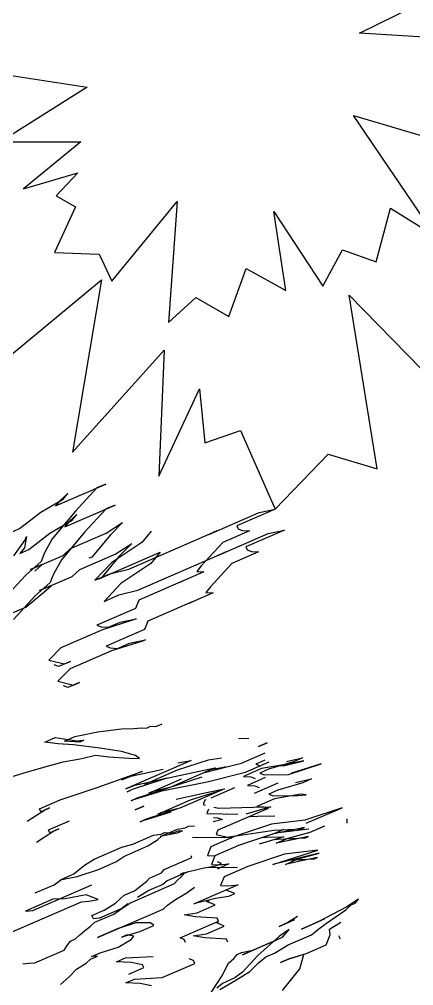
# Model space of a CAD drawing. Header units: millimetres. Extents: x 6517 to 10548, y -1828 to 1073.
# Drawn here: x 9370.21 to 9383.92, y 190.62 to 224.26 of the extents above; entities that cross this region are included whole.
import ezdxf

# ---------------------------------------------------------------- set-up
doc = ezdxf.new("R2010")
doc.units = ezdxf.units.MM
for name, color, linetype in [('AĞAÇLAR', 7, 'Continuous'), ('yeni', 7, 'Continuous'), ('YENİ AĞAÇ', 80, 'Continuous')]:
    doc.layers.add(name, color=color, linetype=linetype)
doc.layers.add('kapı', color=6, linetype='Continuous', lineweight=9)
doc.styles.get("Standard").update_dxf_attribs({"font": 'stylu.ttf', "height": 10})

# ---------------------------------------------------------------- blocks, each defined once
blk = doc.blocks.new('A$C06865A3D')
at = {"color": 84}
for p, q in [((2.084302860836032, 3.811824360862374), (2.056434493802953, 3.741095409262925)), ((2.068137758062221, 3.786766926757991), (2.084302860836032, 3.811824360862374)), ((2.031694508041255, 3.694275218527764), (2.068137758062221, 3.786766926757991)), ((2.079205173125956, 3.750979434233158), (2.059911689080763, 3.702013238798826)), ((2.069471223163418, 3.742244072724133), (2.079205173125956, 3.750979434233158)), ((2.056434493802953, 3.741095409262925), (2.061881003377493, 3.738949394784866)), ((2.061881003377493, 3.738949394784866), (2.069471223163418, 3.742244072724133)), ((1.973814053751993, 3.547376626636832), (2.038125670806039, 3.71059728693217)), ((2.038125670806039, 3.71059728693217), (2.031694508041255, 3.694275218527764)), ((2.059911689080763, 3.702013238798826), (2.062404211203102, 3.644462993368506)), ((2.062404211203102, 3.644462993368506), (2.063563280331436, 3.631435603369027)), ((1.798890068312175, 3.534589999821037), (1.835333318333141, 3.627081708516925)), ((1.835333318333141, 3.627081708516925), (1.828902155568357, 3.610759639646857)), ((2.073297220340464, 3.640170969069004), (2.056147456518374, 3.596645461395382)), ((2.063563280331436, 3.631435603369027), (2.073297220340464, 3.640170969069004)), ((1.828902155568357, 3.610759639646857), (1.831394689797889, 3.553209395613521)), ((1.953822943789418, 3.624392299912869), (1.956141069938894, 3.598337518982589)), ((1.898722058918792, 3.56439340673387), (1.906137872778344, 3.599183552898467)), ((1.906137872778344, 3.599183552898467), (1.906312278704717, 3.567688084207475)), ((1.956141069938894, 3.598337518982589), (1.943453154584858, 3.534197924192994)), ((2.058291176741477, 3.602086149156093), (2.026135369262192, 3.520475821569561)), ((2.056147456518374, 3.596645461395382), (2.058291176741477, 3.602086149156093)), ((1.798715662385802, 3.566085468512028), (1.797731011291034, 3.547617391217499)), ((1.799874731514137, 3.55305807897821), (1.798715662385802, 3.566085468512028)), ((1.872997412050608, 3.499105142429471), (1.898722058918792, 3.56439340673387)), ((1.906312278704717, 3.567688084207475), (1.910948533157352, 3.515578527934849)), ((1.788171467254869, 3.507386561017483), (1.799874731514137, 3.55305807897821)), ((1.797731011291034, 3.547617391217499), (1.798890068312175, 3.534589999821037)), ((1.831394689797889, 3.553209395613521), (1.837190003425348, 3.488072453998029)), ((1.955505220801569, 3.516878508497029), (1.973814053751993, 3.547376626636832)), ((1.943453154584858, 3.534197924192994), (1.944786619744263, 3.489675069693476)), ((2.026135369262192, 3.520475821569561), (2.032740937953349, 3.505302421748638)), ((2.425176282180473, 3.495239499490708), (2.443485105177387, 3.525737621355801)), ((2.443485105177387, 3.525737621355801), (2.427320002403575, 3.500680187251418)), ((1.781914710416458, 3.459569023456424), (1.788171467254869, 3.507386561017483)), ((1.910948533157352, 3.515578527934849), (1.908804812934249, 3.510137840174138)), ((1.944786619744263, 3.489675069693476), (1.955505220801569, 3.516878508497029)), ((2.032740937953349, 3.505302421748638), (2.004872570920269, 3.434573469683527)), ((1.837190003425348, 3.488072453998029), (1.844954639091156, 3.459871659055352)), ((1.87201275100233, 3.480637068860231), (1.872997412050608, 3.499105142429471)), ((2.044793016219045, 3.487983007915318), (2.017909300280734, 3.435722133144736)), ((2.030771623714827, 3.468366265296936), (2.046936736442148, 3.493423695676028)), ((2.046936736442148, 3.493423695676028), (2.044793016219045, 3.487983007915318)), ((2.427320002403575, 3.500680187251418), (2.399277229385916, 3.4614467038773)), ((2.418907174898777, 3.488910148385912), (2.425176282180473, 3.495239499490708)), ((1.848431824415456, 3.420789492316544), (1.87201275100233, 3.480637068860231)), ((2.02219674072694, 3.446603509131819), (2.030771623714827, 3.468366265296936)), ((2.392671662848442, 3.476620108820497), (2.386240500083658, 3.460298040416091)), ((1.775483549805358, 3.443246960174292), (1.781914710416458, 3.459569023456424)), ((1.844954639091156, 3.459871659055352), (1.848257418489083, 3.452284961007535)), ((1.848257418489083, 3.452284961007535), (1.851560207782313, 3.444698259234428)), ((2.386240500083658, 3.460298040416091), (2.393830719869583, 3.463592717889696)), ((2.399277229385916, 3.4614467038773), (2.386414906010031, 3.4288025717251)), ((2.393830719869583, 3.463592717889696), (2.394267619645688, 3.464033816009759)), ((2.52106963424012, 3.451170597691088), (2.483292921213433, 3.403201748616993)), ((1.857006707403343, 3.442552248947322), (1.848431824415456, 3.420789492316544)), ((1.851560207782313, 3.444698259234428), (1.849590893543791, 3.407762102782726)), ((1.856022054154891, 3.424084166064858), (1.857006707403343, 3.442552248947322)), ((2.017909300280734, 3.435722133144736), (1.987897213024552, 3.359552493784576)), ((2.004872570920269, 3.434573469683527), (2.012462800717912, 3.437868143431842)), ((2.012462800717912, 3.437868143431842), (2.02219674072694, 3.446603509131819)), ((2.330154954106546, 3.381831073667854), (2.366772610053885, 3.442827313207089)), ((2.386414906010031, 3.4288025717251), (2.396148848172742, 3.437537942547351)), ((2.396148848172742, 3.437537942547351), (2.403739077912177, 3.440832616295665)), ((2.494185920455493, 3.398909728508442), (2.527675202931277, 3.435997197870165)), ((2.52981892315438, 3.441437885630875), (2.513653810427058, 3.416380455251783)), ((2.527675202931277, 3.435997197870165), (2.52981892315438, 3.441437885630875)), ((2.320246596063952, 3.404591175261884), (2.334267988568171, 3.424207917414605)), ((2.460347833868581, 3.424813186749815), (2.437751570425461, 3.383433689363299)), ((2.43873622152023, 3.401901766657829), (2.460347833868581, 3.424813186749815)), ((2.513653810427058, 3.416380455251783), (2.497488709748722, 3.391323026269674)), ((1.849590893543791, 3.407762102782726), (1.852083417819812, 3.350211862940341)), ((2.293362892232835, 3.352330301888287), (2.320246596063952, 3.404591175261884)), ((2.39551299897721, 3.356078932061791), (2.43873622152023, 3.401901766657829)), ((2.44024410250131, 3.325883439742028), (2.494185920455493, 3.398909728508442)), ((2.483292921213433, 3.403201748616993), (2.452121764887124, 3.340059498790652)), ((2.497488709748722, 3.391323026269674), (2.506063590641133, 3.413085777778178)), ((1.987897213024552, 3.359552493784576), (1.988071618950925, 3.328057025093585)), ((2.017273461038712, 3.354263118933886), (2.008698580204509, 3.332500367891043)), ((2.012986020650714, 3.343381743412464), (2.017273461038712, 3.354263118933886)), ((2.269781965587753, 3.292482725810259), (2.293362892232835, 3.352330301888287)), ((2.368296670436393, 3.350881011690944), (2.367295827891211, 3.348340907599777)), ((2.367295827891211, 3.348340907599777), (2.370598607289139, 3.340754210017621)), ((2.387555468012578, 3.351184293162076), (2.39551299897721, 3.356078932061791)), ((1.988071618950925, 3.328057025093585), (2.012986020650714, 3.343381743412464)), ((2.008698580204509, 3.332500367891043), (2.00110834831139, 3.329205688554793)), ((2.241564786701928, 3.28474471066147), (2.273895000107586, 3.334859569557011)), ((2.29023450880777, 3.328421535436064), (2.271925685810856, 3.29792341357097)), ((2.370598607289139, 3.340754210017621), (2.373880054336041, 3.342772611882537)), ((2.452121764887124, 3.340059498790652), (2.434972001065034, 3.29653399111703)), ((2.288090788584668, 3.322980847675353), (2.261207082599867, 3.270719969179481)), ((2.399164600181393, 3.285501292906701), (2.44024410250131, 3.325883439742028)), ((2.248795089079067, 3.303094968199729), (2.235133623937144, 3.268422641791403)), ((2.271925685810856, 3.29792341357097), (2.269781965587753, 3.292482725810259)), ((2.434972001065034, 3.29653399111703), (2.441577567602507, 3.281360585708171)), ((2.235133623937144, 3.268422641791403), (2.241564786701928, 3.28474471066147)), ((2.441577567602507, 3.281360585708171), (2.451311509765218, 3.290095956530422)), ((2.451485915691591, 3.25860048783943), (2.465507308254018, 3.278217230457812)), ((2.469794748642016, 3.289098605979233), (2.462204518902581, 3.285803932230919)), ((2.465507308254018, 3.278217230457812), (2.469794748642016, 3.289098605979233)), ((2.261207082599867, 3.270719969179481), (2.256919642153661, 3.259838593658059)), ((2.256919642153661, 3.259838593658059), (2.259063362376764, 3.26527928141877)), ((2.433177092694677, 3.228102365974336), (2.451485915691591, 3.25860048783943)), ((2.431033372471574, 3.222661678213627), (2.433177092694677, 3.228102365974336)), ((2.433177092694677, 3.228102365974336), (2.431033372471574, 3.222661678213627)), ((2.499519800767302, 3.220818303525447), (2.501663520990405, 3.226258991286158)), ((2.507110020553227, 3.224112980999052), (2.499519800767302, 3.220818303525447)), ((2.501837926916779, 3.194763522595167), (2.514700250292662, 3.227407654747366)), ((2.514700250292662, 3.227407654747366), (2.507110020553227, 3.224112980999052)), ((2.534342548402491, 3.213382918387651), (2.505140706314705, 3.18717682454735)), ((2.511920680932234, 3.140507956501096), (2.539789047965314, 3.211236908566206)), ((2.539789047965314, 3.211236908566206), (2.534342548402491, 3.213382918387651)), ((2.487816534354351, 3.175146780442446), (2.501837926916779, 3.194763522595167)), ((2.505140706314705, 3.18717682454735), (2.487816534354351, 3.175146780442446)), ((2.519510910671669, 3.14380263024941), (2.511920680932234, 3.140507956501096)), ((2.524957410292699, 3.141656619962303), (2.519510910671669, 3.14380263024941)), ((2.467887211125344, 3.044721570331603), (2.501376483647618, 3.081809043418616)), ((2.498248112387955, 3.057900278363376), (2.480923940427601, 3.045870233792811)), ((2.492976008739788, 3.028550823684781), (2.503694611950777, 3.05575426807627)), ((2.503694611950777, 3.05575426807627), (2.498248112387955, 3.057900278363376)), ((2.480923940427601, 3.045870233792811), (2.461456050456035, 3.028399507049471)), ((2.461456050456035, 3.028399507049471), (2.467887211125344, 3.044721570331603))]:
    blk.add_line(p, q, dxfattribs=at)
at = {"color": 87}
for p, q in [((2.122959764034021, 3.796592907048761), (2.095091396942734, 3.725863955449312)), ((2.106794661202002, 3.771535472944378), (2.122959764034021, 3.796592907048761)), ((2.070351411181036, 3.679043764714152), (2.106794661202002, 3.771535472944378)), ((2.117862076265737, 3.735747980419546), (2.098568592220544, 3.686781784985214)), ((2.108128126303199, 3.727012618910521), (2.117862076265737, 3.735747980419546)), ((2.095091396942734, 3.725863955449312), (2.100537906517274, 3.723717940971255)), ((2.100537906517274, 3.723717940971255), (2.108128126303199, 3.727012618910521)), ((2.012470956891775, 3.53214517282322), (2.07678257394582, 3.695365833118557)), ((2.07678257394582, 3.695365833118557), (2.070351411181036, 3.679043764714152)), ((2.098568592220544, 3.686781784985214), (2.10106111440109, 3.629231539554893)), ((2.10106111440109, 3.629231539554893), (2.102220183471217, 3.616204150021076)), ((1.837546971510164, 3.519358546007424), (1.87399022153113, 3.611850254703313)), ((1.87399022153113, 3.611850254703313), (1.867559058766346, 3.595528185833245)), ((1.94746171607403, 3.494906386360526), (1.992479846987407, 3.609160846099257)), ((1.992479846987407, 3.609160846099257), (1.994797973136883, 3.583106065634638)), ((2.111954123538453, 3.624939515255391), (2.094804359658155, 3.58141400758177)), ((2.102220183471217, 3.616204150021076), (2.111954123538453, 3.624939515255391)), ((1.867559058766346, 3.595528185833245), (1.87005159293767, 3.537977941799908)), ((1.937378962058573, 3.549161952920258), (1.944794775918126, 3.583952099084854)), ((1.944794775918126, 3.583952099084854), (1.944969181844498, 3.552456630393861)), ((1.994797973136883, 3.583106065634638), (1.982110057782847, 3.518966470379382)), ((2.096948079881258, 3.586854695342482), (2.064792272401973, 3.505244367755949)), ((2.094804359658155, 3.58141400758177), (2.096948079881258, 3.586854695342482)), ((1.837372565525583, 3.550854014698415), (1.836387914430815, 3.532385937403887)), ((1.838531634653918, 3.537826625164598), (1.837372565525583, 3.550854014698415)), ((1.87005159293767, 3.537977941799908), (1.875846906565129, 3.472841000184416)), ((1.911654315248597, 3.483873688615858), (1.937378962058573, 3.549161952920258)), ((1.944969181844498, 3.552456630393861), (1.949605436297133, 3.500347074121236)), ((1.82682837039465, 3.492155107203871), (1.838531634653918, 3.537826625164598)), ((1.836387914430815, 3.532385937403887), (1.837546971510164, 3.519358546007424)), ((1.99416212394135, 3.501647054683417), (2.012470956891775, 3.53214517282322)), ((1.982110057782847, 3.518966470379382), (1.983443522884044, 3.474443615879864)), ((2.064792272401973, 3.505244367755949), (2.071397841151338, 3.490070967935025)), ((2.460758138971868, 3.487505013123154), (2.476923241803888, 3.512562447227537)), ((2.476923241803888, 3.512562447227537), (2.47049208113458, 3.496240383945405)), ((2.55268254247494, 3.514771249145269), (2.52106963424012, 3.451170597691088)), ((2.52651613386115, 3.449024587403982), (2.55268254247494, 3.514771249145269)), ((2.578671109513379, 3.50146107841283), (2.573574755748268, 3.507129436358809)), ((1.820571613614447, 3.444337570108473), (1.82682837039465, 3.492155107203871)), ((1.949605436297133, 3.500347074121236), (1.94746171607403, 3.494906386360526)), ((1.983443522884044, 3.474443615879864), (1.99416212394135, 3.501647054683417)), ((2.071397841151338, 3.490070967935025), (2.043529474118258, 3.419342015869915)), ((2.366772610053885, 3.442827313207089), (2.383922373934183, 3.486352820880712)), ((2.367310097324661, 3.485912252217531), (2.373552147357258, 3.501754359342157)), ((2.373552147357258, 3.501754359342157), (2.367310097324661, 3.485912252217531)), ((2.47049208113458, 3.496240383945405), (2.44789581769146, 3.45486088655889)), ((1.875846906565129, 3.472841000184416), (1.883611542230937, 3.444640205241738)), ((1.910669654200319, 3.46540561504662), (1.911654315248597, 3.483873688615858)), ((2.083449919358827, 3.472751554101705), (2.056566203420516, 3.420490679796785)), ((2.069428526854608, 3.453134811483323), (2.085593639581929, 3.478192241862416)), ((2.085593639581929, 3.478192241862416), (2.083449919358827, 3.472751554101705)), ((2.344530537782702, 3.48390681669116), (2.331943685829173, 3.470564665272831)), ((2.449054874770808, 3.441833495162427), (2.48040043702349, 3.473480276763439)), ((2.482544157246593, 3.478920964524149), (2.454501384287141, 3.439687481150031)), ((2.48040043702349, 3.473480276763439), (2.490170456992927, 3.485213123727589)), ((2.490170456992927, 3.485213123727589), (2.482544157246593, 3.478920964524149)), ((1.800929317658301, 3.458362311590462), (1.812981393770314, 3.441042892169207)), ((1.804232104856055, 3.45077560422942), (1.800929317658301, 3.458362311590462)), ((1.809853012498933, 3.417134130839258), (1.804232104856055, 3.45077560422942)), ((1.887088727555237, 3.405558038968592), (1.910669654200319, 3.46540561504662)), ((2.060853643866721, 3.431372055318206), (2.069428526854608, 3.453134811483323)), ((2.42199676495511, 3.421068090945482), (2.4391465287772, 3.464593598619103)), ((2.44789581769146, 3.45486088655889), (2.441464654926676, 3.438538817688821)), ((1.812981393770314, 3.441042892169207), (1.814140452945139, 3.428015506360679)), ((1.814140452945139, 3.428015506360679), (1.820571613614447, 3.444337570108473)), ((1.883611542230937, 3.444640205241738), (1.886914321628864, 3.437053507193922)), ((1.886914321628864, 3.437053507193922), (1.890217110980302, 3.429466805420815)), ((2.441464654926676, 3.438538817688821), (2.449054874770808, 3.441833495162427)), ((2.454501384287141, 3.439687481150031), (2.441639060853049, 3.407043348997831)), ((1.895663610543124, 3.427320795133709), (1.887088727555237, 3.405558038968592)), ((1.890217110980302, 3.429466805420815), (1.888247796683572, 3.392530648969113)), ((1.89467895735288, 3.408852712251246), (1.895663610543124, 3.427320795133709)), ((2.056566203420516, 3.420490679796785), (2.026554116222541, 3.344321039970964)), ((2.043529474118258, 3.419342015869915), (2.051119703857693, 3.422636689618229)), ((2.051119703857693, 3.422636689618229), (2.060853643866721, 3.431372055318206)), ((2.458963232755195, 3.419073393568397), (2.422519982734229, 3.326581685338169)), ((2.441639060853049, 3.407043348997831), (2.45137300301576, 3.415778719820082)), ((2.45137300301576, 3.415778719820082), (2.458963232755195, 3.419073393568397)), ((2.53659859491745, 3.353461652062833), (2.576293789141345, 3.429411374963819)), ((2.581740288704168, 3.427265364676713), (2.53659859491745, 3.353461652062833)), ((2.576293789141345, 3.429411374963819), (2.538517076114658, 3.381442525889724)), ((2.56128774548415, 3.391326555050909), (2.581740288704168, 3.427265364676713)), ((2.585043078055605, 3.419678662903606), (2.568877965328283, 3.394621232524514)), ((2.582899357832502, 3.414237975142897), (2.585043078055605, 3.419678662903606)), ((2.69109546468826, 3.418629329651594), (2.685817837482318, 3.39386648312211)), ((2.691921173711306, 3.409356539603321), (2.69109546468826, 3.418629329651594)), ((1.890565922833047, 3.366475868504494), (1.89467895735288, 3.408852712251246)), ((2.389492143469396, 3.402448694687337), (2.372342379647307, 3.358923187479376)), ((2.515571988711599, 3.403053964022547), (2.492975725268479, 3.361674466636031)), ((2.493960376421455, 3.38014254393056), (2.515571988711599, 3.403053964022547)), ((2.54941007529851, 3.377150505781173), (2.582899357832502, 3.414237975142897)), ((2.68816934293136, 3.388466228265315), (2.688869509554933, 3.401611521374434)), ((2.688869509554933, 3.401611521374434), (2.691921173711306, 3.409356539603321)), ((1.888247796683572, 3.392530648969113), (1.890740320959594, 3.334980409126728)), ((2.377614471130074, 3.388272640295326), (2.345458663708996, 3.306662312708795)), ((2.375470750965178, 3.382831952534616), (2.345458663708996, 3.306662312708795)), ((2.348587047075852, 3.330571079161018), (2.375470750965178, 3.382831952534616)), ((2.361449370509944, 3.363215211313217), (2.377614471130074, 3.388272640295326)), ((2.538517076114658, 3.381442525889724), (2.507345919730141, 3.318300276063382)), ((2.568877965328283, 3.394621232524514), (2.552712864649947, 3.369563804008067)), ((2.552712864649947, 3.369563804008067), (2.56128774548415, 3.391326555050909)), ((2.685817837482318, 3.39386648312211), (2.668333490204531, 3.338123519904911)), ((2.680665760592091, 3.346685573458672), (2.68816934293136, 3.388466228265315)), ((1.879847321775741, 3.339272429235279), (1.890565922833047, 3.366475868504494)), ((2.329119154950603, 3.313100347295403), (2.361449370509944, 3.363215211313217)), ((2.489216359623242, 3.375113203655928), (2.493960376421455, 3.38014254393056)), ((2.692245201731566, 3.343241225928068), (2.69781164790038, 3.36667015356943)), ((2.656126817688345, 3.307143406942486), (2.672910998284351, 3.349741077050567)), ((2.672910998284351, 3.349741077050567), (2.66528182598995, 3.330378501676023)), ((2.67843976576114, 3.329667781013995), (2.680665760592091, 3.346685573458672)), ((2.711852372274734, 3.346496611833572), (2.718197174137458, 3.343996655661611)), ((2.026554116222541, 3.344321039970964), (2.026728522148914, 3.312825571279971)), ((2.026728522148914, 3.312825571279971), (2.051642923790495, 3.328150289598852)), ((2.055930364236701, 3.339031665120273), (2.04735548334429, 3.317268914077431)), ((2.051642923790495, 3.328150289598852), (2.055930364236701, 3.339031665120273)), ((2.325006120488978, 3.27072350308299), (2.348587047075852, 3.330571079161018)), ((2.325006120488978, 3.27072350308299), (2.348587047075852, 3.330571079161018)), ((2.425822762132156, 3.318994987290352), (2.450737153878435, 3.334319709334522)), ((2.700513976276852, 3.336322882212698), (2.692245201731566, 3.343241225928068)), ((2.704361913725733, 3.327486087102442), (2.700513976276852, 3.336322882212698)), ((2.04735548334429, 3.317268914077431), (2.039765251509379, 3.313974234741181)), ((2.422519982734229, 3.326581685338169), (2.425822762132156, 3.318994987290352)), ((2.507345919730141, 3.318300276063382), (2.490196155908051, 3.274774768389761)), ((2.624214667535852, 3.28219879604876), (2.635450359201058, 3.310714593157172)), ((2.634774755337275, 3.318301413673907), (2.630456717568449, 3.298040903173387)), ((2.694477382290642, 3.283796644303946), (2.708209898730274, 3.318649296183139)), ((2.708209898730274, 3.318649296183139), (2.704361913725733, 3.327486087102442)), ((2.343314943485893, 3.301221624948084), (2.316431237501092, 3.248960746452212)), ((2.345458663708996, 3.306662312708795), (2.327149840712081, 3.276164190843701)), ((2.345458663708996, 3.306662312708795), (2.327149840712081, 3.276164190843701)), ((2.454388755082618, 3.263742070179431), (2.495468257402535, 3.304124217480422)), ((2.630456717568449, 3.298040903173387), (2.624214667535852, 3.28219879604876)), ((2.31428751727799, 3.243520058691502), (2.339027503039687, 3.290340249426662)), ((2.327149840712081, 3.276164190843701), (2.325006120488978, 3.27072350308299)), ((2.327149840712081, 3.276164190843701), (2.325006120488978, 3.27072350308299)), ((2.518413334852084, 3.282512783072888), (2.486257527372799, 3.200902455486357)), ((2.506535664666444, 3.268336733803153), (2.518413334852084, 3.282512783072888)), ((2.640742922783829, 3.290836319327353), (2.636991131585091, 3.269945992156863)), ((2.642394301248714, 3.272290755063295), (2.640742922783829, 3.290836319327353)), ((2.678820861387066, 3.253362415358424), (2.694477382290642, 3.283796644303946)), ((2.691980565432459, 3.277459809090942), (2.678820861387066, 3.253362415358424)), ((2.7047728417092, 3.254117865115404), (2.691980565432459, 3.277459809090942)), ((2.290357778780162, 3.246663419529795), (2.296788941544946, 3.262985487934202)), ((2.296788941544946, 3.262985487934202), (2.290357778780162, 3.246663419529795)), ((2.490196155908051, 3.274774768389761), (2.496801722503732, 3.259601362980902)), ((2.496801722503732, 3.259601362980902), (2.506535664666444, 3.268336733803153)), ((2.525018903543241, 3.267339383251965), (2.509838457859586, 3.260750041808933)), ((2.520731463097035, 3.256458007730543), (2.525018903543241, 3.267339383251965)), ((2.636991131585091, 3.269945992156863), (2.634190560143906, 3.217364827170968)), ((2.316431237501092, 3.248960746452212), (2.312143797054885, 3.23807937093079)), ((2.312143797054885, 3.23807937093079), (2.31428751727799, 3.243520058691502)), ((2.506710070592816, 3.236841265112161), (2.520731463097035, 3.256458007730543)), ((2.67257881135447, 3.237520308233797), (2.678820861387066, 3.253362415358424)), ((2.678820861387066, 3.253362415358424), (2.67257881135447, 3.237520308233797)), ((2.710750255500897, 3.204178555868566), (2.7047728417092, 3.254117865115404)), ((2.488401247595902, 3.206343143247067), (2.506710070592816, 3.236841265112161)), ((2.538176703907083, 3.205586849711835), (2.540320424130186, 3.211027537472546)), ((2.545766923751216, 3.20888152718544), (2.538176703907083, 3.205586849711835)), ((2.540494830056559, 3.179532068781553), (2.553357153490651, 3.212176200933754)), ((2.553357153490651, 3.212176200933754), (2.545766923751216, 3.20888152718544)), ((2.572999451542273, 3.198151464574038), (2.543797609454486, 3.171945370733737)), ((2.578445951105095, 3.196005454752594), (2.572999451542273, 3.198151464574038)), ((2.52647343755234, 3.159915326628834), (2.540494830056559, 3.179532068781553)), ((2.543797609454486, 3.171945370733737), (2.52647343755234, 3.159915326628834)), ((2.205244806595146, 3.110494886059314), (2.220250850252341, 3.148579705972224)), ((2.21712246898096, 3.124670944642275), (2.210691306216176, 3.108348876237869)), ((2.212835026439279, 3.113789563998579), (2.21712246898096, 3.124670944642275)), ((2.540033386845607, 3.066577589605003), (2.563614313432481, 3.126425166148692)), ((2.558167813869658, 3.128571176435798), (2.550577584072016, 3.125276502687484)), ((2.563614313432481, 3.126425166148692), (2.558167813869658, 3.128571176435798)), ((2.210691306216176, 3.108348876237869), (2.205244806595146, 3.110494886059314)), ((2.205419212579727, 3.078999417833983), (2.212835026439279, 3.113789563998579)), ((2.506544114265125, 3.02949011651799), (2.540033386845607, 3.066577589605003)), ((2.51958084362559, 3.030638779979199), (2.500112953595817, 3.013168053235858)), ((2.536905015527736, 3.042668824549764), (2.51958084362559, 3.030638779979199)), ((2.500112953595817, 3.013168053235858), (2.506544114265125, 3.02949011651799))]:
    blk.add_line(p, q, dxfattribs=at)
at = {"color": 85}
for p, q in [((2.441743533883709, 3.488711730577051), (2.469337896036449, 3.544223607052117)), ((2.469337896036449, 3.544223607052117), (2.443887254106812, 3.494152418337762)), ((2.422101235832087, 3.502736466936767), (2.438266338605899, 3.52779390104115)), ((2.438266338605899, 3.52779390104115), (2.431835177994798, 3.511471837759018)), ((2.431835177994798, 3.511471837759018), (2.409238914551679, 3.470092340372502)), ((2.41039797157282, 3.457064948976039), (2.441743533883709, 3.488711730577051)), ((2.383339861757121, 3.436299544759093), (2.400489625637419, 3.479825051967053)), ((2.409238914551679, 3.470092340372502), (2.402807751786895, 3.453770271502435)), ((2.543083385564386, 3.442496818490326), (2.553801988775376, 3.469700262881815)), ((2.402807751786895, 3.453770271502435), (2.41039797157282, 3.457064948976039)), ((2.41584448114736, 3.454918934963643), (2.402982157713267, 3.422274802811443)), ((2.346722205809783, 3.375303304754197), (2.383339861757121, 3.436299544759093)), ((2.412716099875979, 3.431010173633694), (2.420306329615414, 3.434304847382009)), ((2.537636885943356, 3.444642828777432), (2.499860172974877, 3.396673979703337)), ((2.522630842344369, 3.406558008864522), (2.543083385564386, 3.442496818490326)), ((2.546386174857616, 3.434910116717219), (2.530221062130294, 3.409852686338127)), ((2.544242454692721, 3.429469428956508), (2.546386174857616, 3.434910116717219)), ((2.336813847767189, 3.398063406348228), (2.350835240329615, 3.417680148500949)), ((2.350835240329615, 3.417680148500949), (2.349229340266901, 3.413604429922998)), ((2.402982157713267, 3.422274802811443), (2.412716099875979, 3.431010173633694)), ((2.455303473223466, 3.395373997744171), (2.476915085571818, 3.418285417836159)), ((2.510753172158729, 3.392381959594786), (2.544242454692721, 3.429469428956508)), ((2.338957567990291, 3.403504094108939), (2.306801760511007, 3.321893766522407)), ((2.322792467311955, 3.37844666512683), (2.338957567990291, 3.403504094108939)), ((2.530221062130294, 3.409852686338127), (2.514055961451958, 3.384795257821679)), ((2.514055961451958, 3.384795257821679), (2.522630842344369, 3.406558008864522)), ((2.298862726718652, 3.381590020377188), (2.251700875640381, 3.261894873343408)), ((2.284841346263419, 3.361973279621452), (2.298862726718652, 3.381590020377188)), ((2.44555192196276, 3.385035950224846), (2.455303473223466, 3.395373997744171)), ((2.499860172974877, 3.396673979703337), (2.46868901659036, 3.333531729876995)), ((2.506883653346449, 3.387143415398895), (2.510753172158729, 3.392381959594786)), ((2.290462251810822, 3.328331800643353), (2.322792467311955, 3.37844666512683)), ((2.300370599899906, 3.305571703240275), (2.346722205809783, 3.375303304754197)), ((2.333685476449318, 3.374154640827327), (2.304658040346112, 3.316453078761696)), ((2.387165858992375, 3.334226441103965), (2.427243508514948, 3.372841712553054)), ((2.28634921729099, 3.285954956896603), (2.309930143936071, 3.34580253297463)), ((2.258132038405165, 3.278216941747814), (2.290462251810822, 3.328331800643353)), ((2.383863079594448, 3.34181313868612), (2.387165858992375, 3.334226441103965)), ((2.46868901659036, 3.333531729876995), (2.45153925276827, 3.290006222203373)), ((2.304658040346112, 3.316453078761696), (2.277774334303103, 3.264192200265823)), ((2.306801760511007, 3.321893766522407), (2.288492937514092, 3.291395644657313)), ((2.212765093485359, 3.22695341380313), (2.250367410539183, 3.306417727377265)), ((2.275630614138208, 3.258751512505114), (2.300370599899906, 3.305571703240275)), ((2.467878761468455, 3.283568187616765), (2.479756431654095, 3.297744236886501)), ((2.479756431654095, 3.297744236886501), (2.471181554719805, 3.275981495622545)), ((2.251700875640381, 3.261894873343408), (2.258132038405165, 3.278216941747814)), ((2.288492937514092, 3.291395644657313), (2.28634921729099, 3.285954956896603)), ((2.45153925276827, 3.290006222203373), (2.458144819305744, 3.274832816794513)), ((2.458144819305744, 3.274832816794513), (2.467878761468455, 3.283568187616765)), ((2.277774334303103, 3.264192200265823), (2.273486893915105, 3.253310824744403)), ((2.273486893915105, 3.253310824744403), (2.275630614138208, 3.258751512505114)), ((2.18159394711256, 3.163811159785836), (2.212765093485359, 3.22695341380313)), ((2.166587903455365, 3.125726339872926), (2.18159394711256, 3.163811159785836)), ((2.178465565841179, 3.139902398455888), (2.172034403076395, 3.123580330051482)), ((2.174178123299498, 3.129021017812192), (2.178465565841179, 3.139902398455888)), ((2.172034403076395, 3.123580330051482), (2.166587903455365, 3.125726339872926)), ((2.166762309381738, 3.094230871647596), (2.174178123299498, 3.129021017812192))]:
    blk.add_line(p, q, dxfattribs=at)
at = {"color": 72}
for p, q in [((2.210031687864102, 3.380016654729843), (2.214609188085887, 3.391634192317724)), ((2.193121917254757, 3.359837064053863), (2.200050970423035, 3.366054350510239)), ((2.200050970423035, 3.366054350510239), (2.203102634637616, 3.373799368273466)), ((2.203102634637616, 3.373799368273466), (2.210031687864102, 3.380016654729843)), ((2.169283172755967, 3.333440154790878), (2.184667067660484, 3.349747242871671)), ((2.184667067660484, 3.349747242871671), (2.193121917254757, 3.359837064053863)), ((2.414939544221851, 3.346355026122181), (2.40552507340908, 3.331762904766947)), ((2.406097925500944, 3.342518147081136), (2.414939544221851, 3.346355026122181)), ((2.14239272440318, 3.299298243597149), (2.169283172755967, 3.333440154790878)), ((2.400428727502003, 3.337431282736361), (2.406097925500944, 3.342518147081136)), ((2.668333490204531, 3.338123519904911), (2.656126817688345, 3.307143406942486)), ((2.67621380276978, 3.3126499527134), (2.67843976576114, 3.329667781013995)), ((2.221214765217155, 3.31745197949931), (2.198076108063105, 3.304200395476073)), ((2.21663726499537, 3.30583444237709), (2.230495323834475, 3.31826901063323)), ((2.230495323834475, 3.31826901063323), (2.221214765217155, 3.31745197949931)), ((2.659429622115567, 3.27005228260532), (2.67621380276978, 3.3126499527134)), ((2.119379617564845, 3.263628595974296), (2.14239272440318, 3.299298243597149)), ((2.198076108063105, 3.304200395476073), (2.166482601314783, 3.280858989804983)), ((2.188921099703293, 3.280965300742536), (2.21663726499537, 3.30583444237709)), ((2.377281779889017, 3.28798649366945), (2.3797785967472, 3.294323328416794)), ((2.3797785967472, 3.294323328416794), (2.386696211062371, 3.302578630857169)), ((2.166482601314783, 3.280858989804983), (2.127960049198009, 3.251300318166614)), ((2.169659823644906, 3.266185964923352), (2.188921099703293, 3.280965300742536)), ((2.357880025811027, 3.248046992346644), (2.369115717476233, 3.276562789455056)), ((2.368542905081994, 3.265807531308381), (2.372288138256408, 3.275312803685665)), ((2.369115717476233, 3.276562789455056), (2.377281779889017, 3.28798649366945)), ((2.372288138256408, 3.275312803685665), (2.377957344113383, 3.280399688519537)), ((2.377957344113383, 3.280399688519537), (2.374212110938969, 3.270894416142255)), ((2.095540833426639, 3.237231703009456), (2.127134379814378, 3.260573092382401)), ((2.111750445270445, 3.244266020599752), (2.119379617564845, 3.263628595974296)), ((2.132537557336036, 3.262917875312268), (2.111750445270445, 3.244266020599752)), ((2.127134379814378, 3.260573092382401), (2.135589221492409, 3.270662893541157)), ((2.135589221492409, 3.270662893541157), (2.132537557336036, 3.262917875312268)), ((2.156627473828848, 3.244478606153279), (2.169659823644906, 3.266185964923352)), ((2.374212110938969, 3.270894416142255), (2.356631617352832, 3.244878575205802)), ((2.357204469444695, 3.255633817519992), (2.362873667443636, 3.260720682330429)), ((2.362873667443636, 3.260720682330429), (2.368542905081994, 3.265807531308381)), ((2.404320244502741, 3.207786896731704), (2.424294803116936, 3.258481635712087)), ((2.424294803116936, 3.258481635712087), (2.421122421976178, 3.259731606114654)), ((2.613403448078315, 3.19871297199279), (2.642394301248714, 3.272290755063295)), ((2.637816800968721, 3.260673217475414), (2.613403448078315, 3.19871297199279)), ((2.621032620372716, 3.218075547367334), (2.637816800968721, 3.260673217475414)), ((2.652626158902421, 3.241416917182505), (2.659429622115567, 3.27005228260532)), ((2.127960049198009, 3.251300318166614), (2.107172937132418, 3.232648463454097)), ((2.136666031205095, 3.216553977224975), (2.156627473828848, 3.244478606153279)), ((2.346541621955111, 3.237873243167996), (2.35470764467027, 3.249296962749212)), ((2.35470764467027, 3.249296962749212), (2.357204469444695, 3.255633817519992)), ((2.357307221216615, 3.237291754223406), (2.357880025811027, 3.248046992346644)), ((2.646522822615224, 3.225926860701292), (2.652626158902421, 3.241416917182505)), ((2.087911661132238, 3.217869127169251), (2.095540833426639, 3.237231703009456)), ((2.107172937132418, 3.232648463454097), (2.087911661132238, 3.217869127169251)), ((2.331560704915319, 3.199852193705737), (2.346541621955111, 3.237873243167996)), ((2.352989135950338, 3.217031239531934), (2.357307221216615, 3.237291754223406)), ((2.437087079393677, 3.235139691736549), (2.422106162353884, 3.19711864227429)), ((2.434590262477286, 3.228802856989204), (2.437087079393677, 3.235139691736549)), ((2.435265858483035, 3.221216016449034), (2.434590262477286, 3.228802856989204)), ((2.462568959395866, 3.206797835882753), (2.465638628345914, 3.223889913409948)), ((2.644296827842481, 3.208909068256616), (2.646522822615224, 3.225926860701292)), ((2.12210785318166, 3.190974119585007), (2.136666031205095, 3.216553977224975)), ((2.335511394194327, 3.172673335298895), (2.352989135950338, 3.217031239531934)), ((2.404995800810866, 3.200200071558356), (2.404320244502741, 3.207786896731704)), ((2.434693014307413, 3.210460793692618), (2.435265858483035, 3.221216016449034)), ((2.435368570673745, 3.20287396851927), (2.434693014307413, 3.210460793692618)), ((2.457002473587635, 3.183368923608213), (2.462568959395866, 3.206797835882753)), ((2.609526106563862, 3.200240707956254), (2.621032620372716, 3.218075547367334)), ((2.634190560143906, 3.217364827170968), (2.635967528563924, 3.176401183474808)), ((2.644422417797613, 3.186490989290176), (2.644296827842481, 3.208909068256616)), ((2.106023791653569, 3.161521738395094), (2.12210785318166, 3.190974119585007)), ((2.320897857425734, 3.182091619353741), (2.331560704915319, 3.199852193705737)), ((2.396256933920085, 3.178021129220724), (2.404995800810866, 3.200200071558356)), ((2.402909911936149, 3.120495014823973), (2.435368570673745, 3.20287396851927)), ((2.422106162353884, 3.19711864227429), (2.421533349959645, 3.186363384127616)), ((2.606474434491246, 3.19249566970393), (2.609526106563862, 3.200240707956254)), ((2.607300103933084, 3.183222895488143), (2.606474434491246, 3.19249566970393)), ((2.30092329881154, 3.131396879907697), (2.320897857425734, 3.182091619353741)), ((2.332441725244279, 3.1555812577717), (2.335511394194327, 3.172673335298895)), ((2.395111277292016, 3.156510648783296), (2.396932490228209, 3.170434304513037)), ((2.396932490228209, 3.170434304513037), (2.396256933920085, 3.178021129220724)), ((2.421533349959645, 3.186363384127616), (2.411546066694427, 3.161016004625707)), ((2.453932844277005, 3.166276830714195), (2.457002473587635, 3.183368923608213)), ((2.606599984806962, 3.170077606569975), (2.607300103933084, 3.183222895488143)), ((2.635967528563924, 3.176401183474808), (2.633741573430596, 3.15938337566331)), ((2.637618914886843, 3.157855639234185), (2.644422417797613, 3.186490989290176)), ((2.089939777681138, 3.132069361861795), (2.106023791653569, 3.161521738395094)), ((2.319957625120878, 3.123897043522447), (2.332441725244279, 3.1555812577717)), ((2.393290016741957, 3.142586988862603), (2.395111277292016, 3.156510648783296)), ((2.405920408549718, 3.035121565219014), (2.453359992185141, 3.155521587934345)), ((2.411546066694427, 3.161016004625707), (2.405979580886196, 3.137587092351168)), ((2.453359992185141, 3.155521587934345), (2.453932844277005, 3.166276830714195)), ((2.61448029737221, 3.144604039844125), (2.606599984806962, 3.170077606569975)), ((2.633741573430596, 3.15938337566331), (2.624586565070785, 3.136148280929774)), ((2.629289615608286, 3.125347754918038), (2.637618914886843, 3.157855639234185)), ((2.38579955039313, 3.123576444108039), (2.393290016741957, 3.142586988862603)), ((2.624011948762927, 3.100584924221038), (2.61448029737221, 3.144604039844125)), ((2.624586565070785, 3.136148280929774), (2.623886406305246, 3.123003007378429)), ((2.296605221403297, 3.11113638523966), (2.30092329881154, 3.131396879907697)), ((2.301804319140501, 3.08712594397366), (2.319957625120878, 3.123897043522447)), ((2.384653854125645, 3.102065979037433), (2.38579955039313, 3.123576444108039)), ((2.399840235069859, 3.103402917739003), (2.402909911936149, 3.120495014823973)), ((2.454813864605966, 3.122005894780159), (2.436557806795462, 3.103576858527958)), ((2.452419752022251, 3.097326992079615), (2.462407035287469, 3.122674371581524)), ((2.462407035287469, 3.122674371581524), (2.454813864605966, 3.122005894780159)), ((2.294211108819581, 3.086457482539117), (2.296605221403297, 3.11113638523966)), ((2.379087407898623, 3.07863705093041), (2.384653854125645, 3.102065979037433)), ((2.399840235069859, 3.103402917739003), (2.383610909630078, 3.062213450670242)), ((2.396770605759229, 3.086310824379324), (2.399840235069859, 3.103402917739003)), ((2.401661495619919, 3.117326577659696), (2.399840235069859, 3.103402917739003)), ((2.436557806795462, 3.103576858527958), (2.420901325531303, 3.073142614215612)), ((2.284223825554363, 3.061110103037208), (2.301804319140501, 3.08712594397366)), ((2.285472234012559, 3.064278520643712), (2.294211108819581, 3.086457482539117)), ((2.288062184175942, 2.986900077667087), (2.330785553785972, 3.095330512616783)), ((2.357927102711983, 3.084636297542601), (2.336314321262761, 3.075257216580212)), ((2.34794642496854, 3.070673977024853), (2.357927102711983, 3.084636297542601)), ((2.383038097235839, 3.051458192523568), (2.396770605759229, 3.086310824379324)), ((2.439260095532517, 3.073229602538049), (2.452419752022251, 3.097326992079615)), ((2.450598531169816, 3.083403316326439), (2.440508503990713, 3.076398020144552)), ((2.451274095394182, 3.075816511642187), (2.450598531169816, 3.083403316326439)), ((2.336314321262761, 3.075257216580212), (2.314827090071049, 3.043460072483867)), ((2.33949153573485, 3.060584171675145), (2.34794642496854, 3.070673977024853)), ((2.3703485330916, 3.056458089035004), (2.379087407898623, 3.07863705093041)), ((2.420901325531303, 3.073142614215612), (2.405920408549718, 3.035121565219014)), ((2.440508503990713, 3.076398020144552), (2.436763270758092, 3.066892747767268)), ((2.436763270758092, 3.066892747767268), (2.439260095532517, 3.073229602538049)), ((2.444459193269722, 3.04921916173771), (2.451274095394182, 3.075816511642187)), ((2.282402604701928, 3.047186427749693), (2.285472234012559, 3.064278520643712)), ((2.287613157823216, 2.928918641991913), (2.33949153573485, 3.060584171675145)), ((2.376693295314908, 3.053958148695529), (2.3703485330916, 3.056458089035004)), ((2.383610909630078, 3.062213450670242), (2.376693295314908, 3.053958148695529)), ((2.382465245143976, 3.040702950209379), (2.383038097235839, 3.051458192523568)), ((2.428802712005563, 3.018784917425364), (2.444459193269722, 3.04921916173771)), ((2.268670096120331, 3.012333795428277), (2.282402604701928, 3.047186427749693)), ((2.314827090071049, 3.043460072483867), (2.29944314766908, 3.027152980677783)), ((2.380643984593916, 3.026779290288686), (2.382465245143976, 3.040702950209379)), ((2.29944314766908, 3.027152980677783), (2.279607302800286, 2.976810292340815)), ((2.379498328024055, 3.005268809385596), (2.380071180057711, 3.016024052165448)), ((2.380071180057711, 3.016024052165448), (2.380643984593916, 3.026779290288686)), ((2.422560661914758, 3.002942810300737), (2.428802712005563, 3.018784917425364)), ((2.375753094791434, 2.995763537008315), (2.379498328024055, 3.005268809385596)), ((2.3764286590158, 2.988176731858402), (2.375753094791434, 2.995763537008315)), ((2.429478276229929, 3.011198112275451), (2.422560661914758, 3.002942810300737)), ((2.423911822203081, 2.987769164610654), (2.42448463459732, 2.998524422757326)), ((2.42448463459732, 2.998524422757326), (2.429478276229929, 3.011198112275451)), ((2.279607302800286, 2.976810292340815), (2.288062184175942, 2.986900077667087)), ((2.379028227704111, 2.976171503774821), (2.3764286590158, 2.988176731858402)), ((2.419593744794838, 2.967508669476956), (2.423911822203081, 2.987769164610654)), ((2.357805260689929, 2.922308347187936), (2.379028227704111, 2.976171503774821)), ((2.419696456985549, 2.949166622012853), (2.419593744794838, 2.967508669476956)), ((2.418550792441237, 2.927656121086329), (2.419696456985549, 2.949166622012853)), ((2.34396999242017, 2.905797758139669), (2.350887606735341, 2.914053060580044)), ((2.350887606735341, 2.914053060580044), (2.357805260689929, 2.922308347187936))]:
    blk.add_line(p, q, dxfattribs=at)
blk = doc.blocks.new('21')
at = {"layer": 'AĞAÇLAR', "xscale": 100.0000000000477, "yscale": 100.0000000000477, "zscale": 100.0000000000477, "rotation": 224.9999999999528}
blk.add_blockref('A$C06865A3D', (6127.911485823143, 8049.885779012382), dxfattribs=at)
blk = doc.blocks.new('DDDDCD')
at = {"layer": 'YENİ AĞAÇ', "color": 204}
for points in [[(275.0394374215482, 183.9556415724105), (274.9817079708474, 184.0345636624402), (274.8696658923916, 183.8785467657607), (274.845541842824, 184.0975309590319), (274.8079474761178, 183.9772191521089), (274.7643050716918, 184.06971615434), (274.7429916517869, 183.9968540121247), (274.6300451695991, 184.020349575155), (274.6064673047604, 183.9508702052298), (274.5471747304733, 183.9609191186173), (274.6502443848729, 183.7872452011146), (274.4564952392366, 183.8517969983859), (274.5577773105722, 183.7277965740478), (274.4132076945561, 183.7568773607321), (274.5064712182685, 183.6938288311866), (274.4432388457223, 183.6976606751254), (274.4512242588513, 183.6542085268281), (274.3541769896595, 183.6286218260117), (274.4079399207349, 183.5575953653199), (274.3820740961599, 183.503917942617), (274.5875549904915, 183.5043070057115), (274.3900134766914, 183.3644408988179)], [(274.8532809285787, 183.2905499228058), (274.8875277636587, 183.4451167111893), (274.9376435551666, 183.2848397656243)], [(274.910561007585, 183.8810444823734), (274.8747122133238, 183.7684433707706), (274.8275888154659, 183.87825415868), (274.8127622665529, 183.7857517339292), (274.7692558892649, 183.8602670254898), (274.7779594250201, 183.7949734571129), (274.7550447587465, 183.8241089830878), (274.7391527320155, 183.8037199576072), (274.6902261668281, 183.8361991051881), (274.6800806389173, 183.7850728407822), (274.6465539381069, 183.7755072514357), (274.7266319524659, 183.6858216679147), (274.5886616284242, 183.7177959543864), (274.6126936876979, 183.6815086914177), (274.5845438407013, 183.6470752486602), (274.6369462458294, 183.6181424082192), (274.6041766365046, 183.5764843790782), (274.6974972882993, 183.5761157189956), (274.6026547223939, 183.5330579237453), (274.6410128333607, 183.5039841489061), (274.620932317328, 183.4674564614978), (274.6802688470958, 183.4411723947748), (274.6397203685511, 183.3943400742383), (274.7937757157218, 183.4667982014796), (274.7350742525537, 183.343091661831)]]:
    blk.add_lwpolyline(points, dxfattribs=at)
at = {"layer": 'YENİ AĞAÇ', "color": 204, "flags": 1}
for tag, p in [('ITEM', (274.8732767234744, 183.6041640284229)), ('SIZE', (274.8732767234744, 183.58476817918))]:
    blk.add_attdef(tag, p, '', height=0.0116375095457211, dxfattribs=at)
for tag, p in [('SIZE', (274.8729219958221, 183.5921931801549)), ('ITEM', (274.8814019211759, 183.5997358856372))]:
    blk.add_attdef(tag, p, '', height=0.0068094459686164, rotation=311.6523833795644, dxfattribs=at)

msp = doc.modelspace()

# ---------------------------------------------------------------- block references
at = {"layer": 'kapı', "color": 7, "xscale": 0.1920239999773912, "yscale": 0.1920239999773912, "zscale": 0.1920239999773912, "rotation": 90}
msp.add_blockref('21', (10844.82241617089, -992.9507994084929, 469.9788667312685), dxfattribs=at)
at = {"layer": 'yeni', "xscale": 29.81159999992195, "yscale": 29.81159999992195, "zscale": 29.81159999992195, "rotation": 98.95964764835672}
msp.add_blockref('DDDDCD', (16060.35513358684, -7019.372740743747, 469.9788667312685), dxfattribs=at)

doc.saveas('drawing.dxf')
